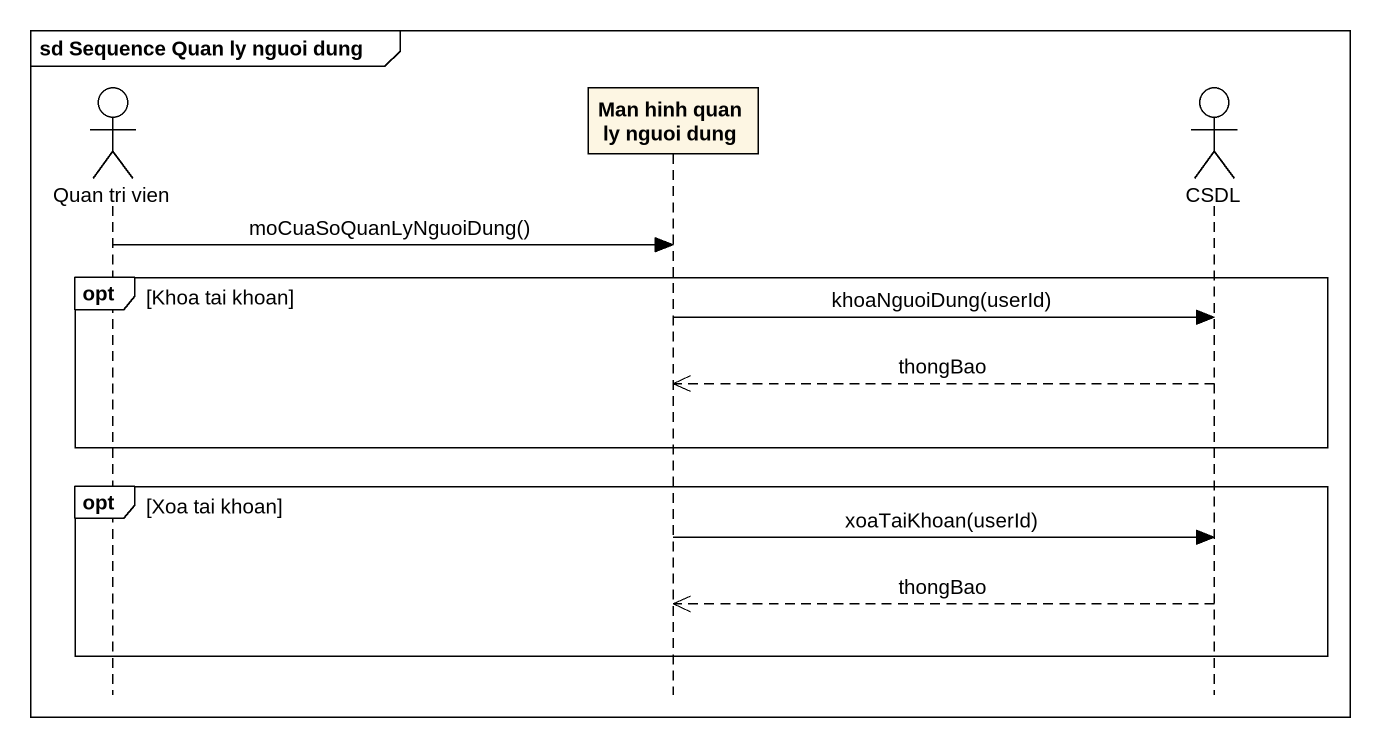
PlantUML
@startuml
mainframe sd Sequence Quan ly nguoi dung
hide footbox
actor "Quan tri vien" as Quan_tri_vien
participant "Man hinh quan ly nguoi dung" as Man_hinh_quan_ly_nguoi_dung
actor CSDL

Quan_tri_vien -> Man_hinh_quan_ly_nguoi_dung : moCuaSoQuanLyNguoiDung()
opt Khoa tai khoan
  Man_hinh_quan_ly_nguoi_dung -> CSDL : khoaNguoiDung(userId)
  CSDL -->> Man_hinh_quan_ly_nguoi_dung : thongBao
end
opt Xoa tai khoan
  Man_hinh_quan_ly_nguoi_dung -> CSDL : xoaTaiKhoan(userId)
  CSDL -->> Man_hinh_quan_ly_nguoi_dung : thongBao
end
@enduml
